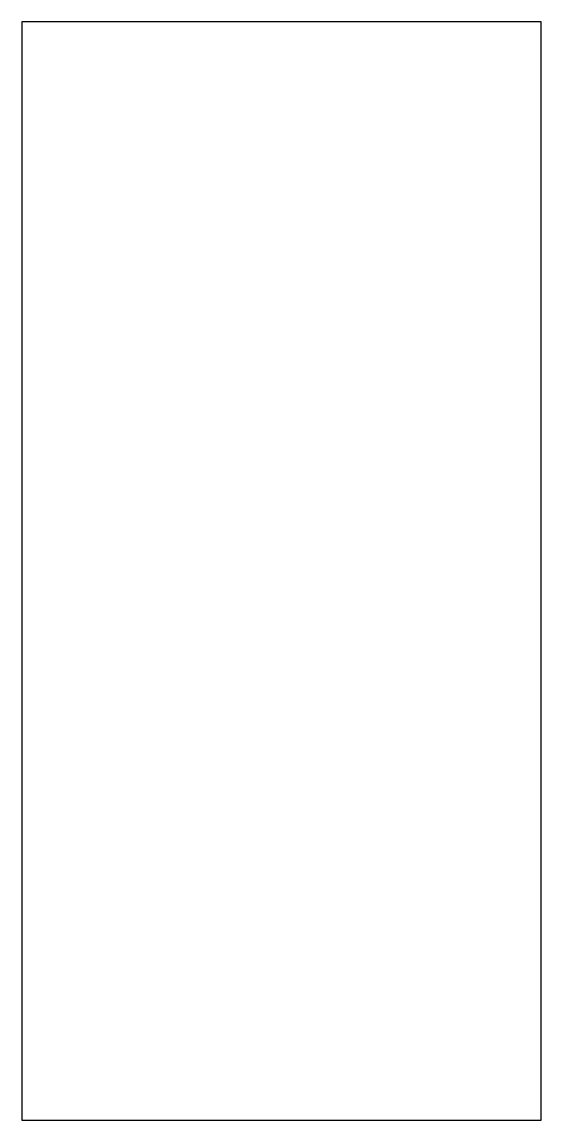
# Model space of a CAD drawing. Header units: metres. Extents: x 0 to 202, y 0 to 427.
import ezdxf

# ---------------------------------------------------------------- set-up
doc = ezdxf.new("R2010")
doc.units = ezdxf.units.M

msp = doc.modelspace()

# ---------------------------------------------------------------- linework, layer by layer
at = {"layer": 'cut'}
for p, q in [((202, 427), (0, 427)), ((0, 427), (0, 0)), ((202, 0), (202, 427)), ((0, 0), (202, 0))]:
    msp.add_line(p, q, dxfattribs=at)

doc.saveas('drawing.dxf')
